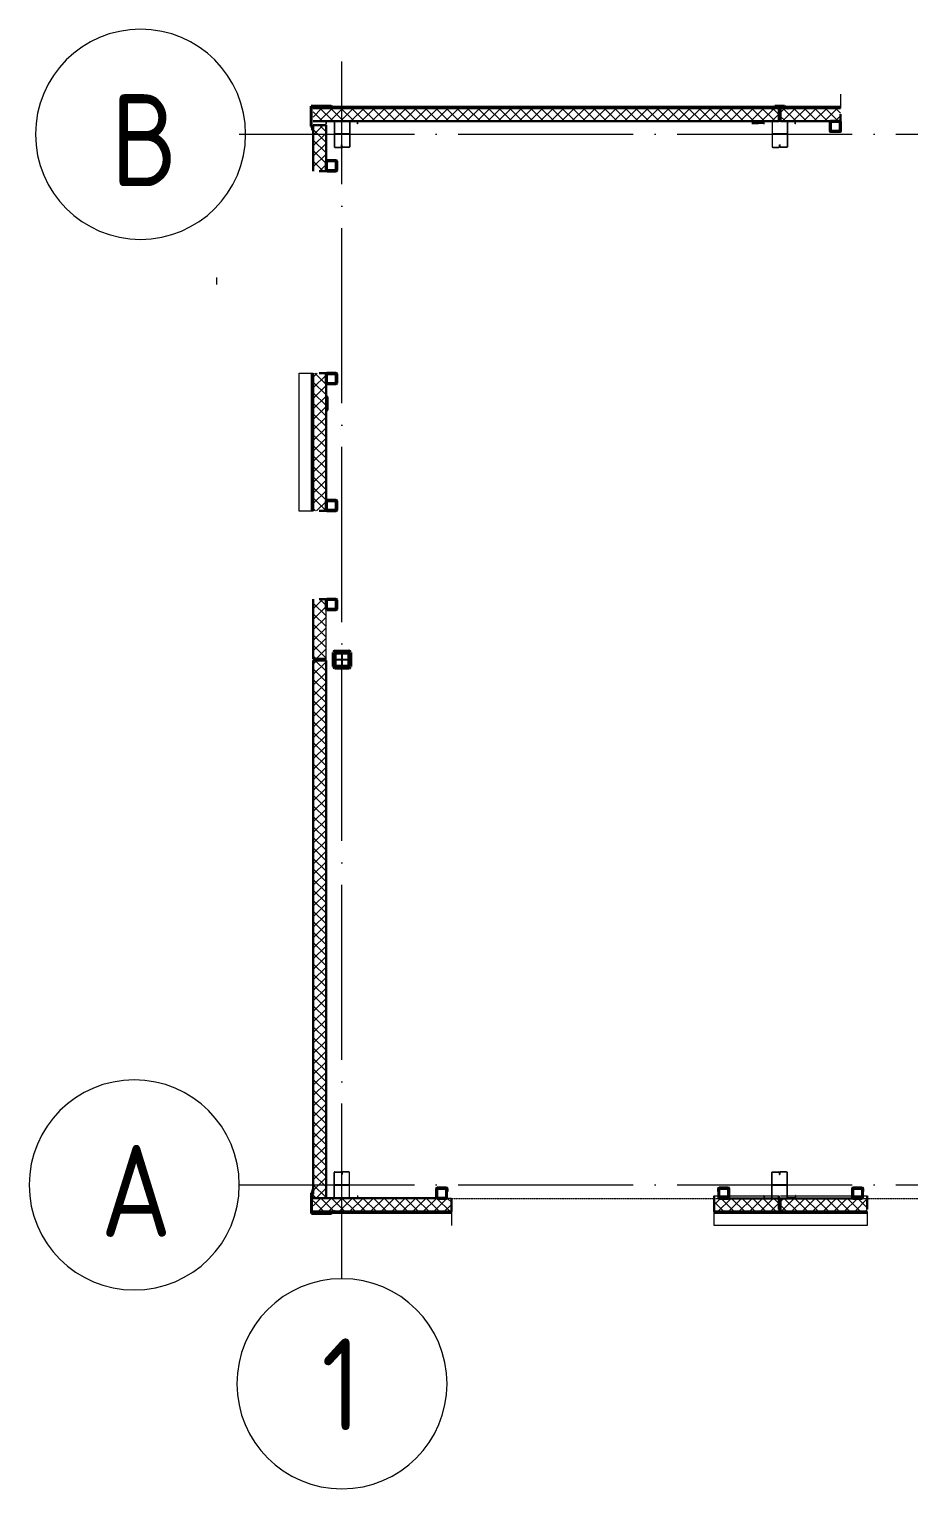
# Model space of a CAD drawing. Header units: millimetres. Extents: x -506865 to 151167, y -255180 to 83543.
# Drawn here: x 95671 to 105719, y -12915 to 3756 of the extents above; entities that cross this region are included whole.
import ezdxf

# ---------------------------------------------------------------- set-up
doc = ezdxf.new("R2010")
doc.units = ezdxf.units.MM
for name, pattern in [('_ШПТ__20_т__2_5__Линия сетки', [25, 20, -2.5, 0, -2.5]), ('_ШТР__3__1_5_', [4.5, 3, -1.5]), ('GOST2.303 5', [24, 20, -1.5, 1, -1.5])]:
    doc.linetypes.add(name, pattern=pattern)
doc.layers.add('Вспомогательные', color=6, linetype='Continuous', plot=False)
for name, color, linetype, lineweight, true_color in [('Импосты витража', 7, 'Continuous', 9, 0x004080), ('Линии', 7, 'Continuous', 9, 0x00a600), ('Несущие колонны', 7, 'Continuous', 18, 0x800040)]:
    doc.layers.add(name, color=color, linetype=linetype, lineweight=lineweight, true_color=true_color)
for name, color, linetype, lineweight in [('Обобщенные модели', 7, 'Continuous', 18), ('Оси', 7, 'Continuous', 9), ('Размерные', 45, 'Continuous', 15), ('Стены разрез', 7, 'Continuous', 30), ('Стены штриховка', 7, 'Continuous', 30), ('Уклоны в точках', 7, 'Continuous', 9)]:
    doc.layers.add(name, color=color, linetype=linetype, lineweight=lineweight)
doc.layers.add('фундаменты кж', color=7, linetype='Continuous')
doc.styles.add('GOST Common', font='', dxfattribs={"width": 0.9, "height": 350})
doc.styles.get('GOST Common').set_extended_font_data('GOST Common')
pattern_1 = [(45, (99243.68, -9473.8), (-60.1041, 60.1041), []), (135, (99243.68, -9473.8), (-60.1041, -60.1041), [])]
pattern_2 = [(45, (99243.68, -9418.8), (-106.066, 106.066), [])]
pattern_3 = [(45, (99243.68, -9418.8), (-60.10408, 60.10408), []), (135, (99243.68, -9418.8), (-60.10408, -60.10408), [])]
pattern_4 = [(45, (0, 0), (-106.066, 106.066), [])]

# ---------------------------------------------------------------- blocks, each defined once
blk = doc.blocks.new('243_КолоннаНесущая_Труба_ГОСТ 30245-2003 - 120x120x5-V5-_О__L1_0_000_')
at = {"layer": 'Несущие колонны', "color": 7, "lineweight": 40}
for p, q in [((-60, 51), (-60, -51)), ((-55, -51), (-55, 51)), ((51, 60), (-51, 60)), ((-51, 55), (51, 55)), ((55, 51), (55, -51)), ((60, 20), (60, 51)), ((51, -55), (-51, -55)), ((-51, -60), (51, -60))]:
    blk.add_line(p, q, dxfattribs=at)
for centre, radius, start, end in [((-51, 51), 9, 90, 180), ((-51, 51), 4, 90, 180), ((51, 51), 9, 0, 90), ((51, 51), 4, 0, 90), ((-51, -51), 9, 180, 270), ((-51, -51), 4, 180, 270), ((51, -51), 4, 270, 0), ((51, -51), 9, 270, 360)]:
    blk.add_arc(centre, radius, start, end, dxfattribs=at)
blk = doc.blocks.new('243_КолоннаНесущая_Труба_ГОСТ 30245-2003 - 120x120x5-1166357-_О__L1_0_000_')
at = {"layer": 'Несущие колонны', "color": 7, "lineweight": 40}
for p, q in [((-60, 51), (-60, 20)), ((-55, -51), (-55, 51)), ((51, 60), (-51, 60)), ((-51, 55), (51, 55)), ((55, 51), (55, -51)), ((60, -51), (60, 51)), ((51, -55), (-51, -55)), ((-51, -60), (51, -60))]:
    blk.add_line(p, q, dxfattribs=at)
for centre, radius, start, end in [((-51, 51), 9, 90, 180), ((-51, 51), 4, 90, 180), ((51, 51), 9, 0, 90), ((51, 51), 4, 0, 90), ((-51, -51), 9, 180, 270), ((-51, -51), 4, 180, 270), ((51, -51), 4, 270, 0), ((51, -51), 9, 270, 360)]:
    blk.add_arc(centre, radius, start, end, dxfattribs=at)
blk = doc.blocks.new('243_КолоннаНесущая_Труба_ГОСТ 30245-2003 - 120x120x5-V6-_О__L1_0_000_')
at = {"layer": 'Несущие колонны', "color": 7, "lineweight": 40}
for p, q in [((-60, 51), (-60, -51)), ((-55, -51), (-55, 51)), ((51, 60), (-51, 60)), ((-51, 55), (51, 55)), ((55, 51), (55, -51)), ((60, -51), (60, 51)), ((51, -55), (-51, -55)), ((-51, -60), (51, -60))]:
    blk.add_line(p, q, dxfattribs=at)
for centre, radius, start, end in [((-51, 51), 9, 90, 180), ((-51, 51), 4, 90, 180), ((51, 51), 9, 0, 90), ((51, 51), 4, 0, 90), ((-51, -51), 9, 180, 270), ((-51, -51), 4, 180, 270), ((51, -51), 4, 270, 0), ((51, -51), 9, 270, 360)]:
    blk.add_arc(centre, radius, start, end, dxfattribs=at)
blk = doc.blocks.new('243_КолоннаНесущая_Труба_ГОСТ 30245-2003 - 120x120x5-1167948-_О__L1_0_000_')
at = {"layer": 'Несущие колонны', "color": 7, "lineweight": 40}
for p, q in [((-60, 51), (-60, -51)), ((-55, -51), (-55, 51)), ((51, 60), (-51, 60)), ((-51, 55), (51, 55)), ((55, 51), (55, -51)), ((60, -51), (60, 51)), ((51, -55), (-51, -55)), ((-51, -60), (51, -60))]:
    blk.add_line(p, q, dxfattribs=at)
for centre, radius, start, end in [((-51, 51), 9, 90, 180), ((-51, 51), 4, 90, 180), ((51, 51), 9, 0, 90), ((51, 51), 4, 0, 90), ((-51, -51), 9, 180, 270), ((-51, -51), 4, 180, 270), ((51, -51), 9, 270, 360), ((51, -51), 4, 270, 0)]:
    blk.add_arc(centre, radius, start, end, dxfattribs=at)
blk = doc.blocks.new('190_ФЭ_Цоколь_Типовой - ФЭ-Ц1_140х80-1505612-_О__L1_0_000_')
at = {"layer": 'Обобщенные модели'}
for p, q in [((-433, 9270), (-415, 9270)), ((-433, 7695), (-433, 9270)), ((-415, 9270), (-295, 9270)), ((-295, 9270), (-281, 9270)), ((-295, 7695), (-295, 9270)), ((-281, 9270), (-278, 9270)), ((-281, 7695), (-281, 9270)), ((-278, 9270), (-275, 9270)), ((-278, 7695), (-278, 9270)), ((-275, 7695), (-275, 9270)), ((-415, 7695), (-433, 7695)), ((-295, 7695), (-415, 7695)), ((-281, 7695), (-295, 7695)), ((-278, 7695), (-281, 7695)), ((-275, 7695), (-278, 7695))]:
    blk.add_line(p, q, dxfattribs=at)
blk = doc.blocks.new('190_ФЭ_Цоколь_Типовой - ФЭ-Ц1_140х80-1505001-_О__L1_0_000_')
at = {"layer": 'Обобщенные модели'}
for p, q in [((4250, -278), (4250, -275)), ((6000, -275), (4250, -275)), ((4250, -281), (4250, -278)), ((6000, -278), (4250, -278)), ((6000, -281), (4250, -281)), ((4250, -295), (4250, -281)), ((4250, -415), (4250, -295)), ((6000, -295), (4250, -295)), ((6000, -275), (6000, -278)), ((6000, -278), (6000, -281)), ((6000, -281), (6000, -295)), ((6000, -295), (6000, -415)), ((4250, -433), (4250, -415)), ((6000, -433), (4250, -433)), ((6000, -415), (6000, -433))]:
    blk.add_line(p, q, dxfattribs=at)
blk = doc.blocks.new('190_ФЭ_Стена_Стык вертикальный - ФЭ-C1_110-1310856-_О__L1_0_000_')
at = {"layer": 'Обобщенные модели', "lineweight": 9}
h = blk.add_hatch(dxfattribs=at)
h.set_pattern_fill('FP_4', color=256, style=0, pattern_type=2)
h.set_pattern_definition(pattern_4)
h.paths.add_polyline_path([(5097, 12277), (5098, 12278), (5072, 12278), (5055, 12295), (4945, 12295), (4928, 12278), (4928, 12277), (4945, 12294), (5055, 12294), (5072, 12277)], flags=0)
at = {"layer": 'Обобщенные модели', "lineweight": 40}
for p, q in [((4928, 12278), (4902, 12278)), ((4902, 12278), (4902, 12275)), ((4902, 12275), (4912, 12275)), ((4903, 12276), (4903, 12277)), ((4903, 12277), (4928, 12277)), ((4912, 12276), (4903, 12276)), ((4912, 12275), (4912, 12276)), ((4945, 12295), (4928, 12278)), ((4928, 12277), (4945, 12294)), ((5055, 12295), (4945, 12295)), ((4945, 12294), (5055, 12294)), ((5072, 12278), (5055, 12295)), ((5055, 12294), (5072, 12277)), ((5098, 12278), (5072, 12278)), ((5072, 12277), (5097, 12277)), ((5097, 12276), (5088, 12276)), ((5088, 12276), (5088, 12275)), ((5088, 12275), (5098, 12275)), ((5097, 12277), (5097, 12276)), ((5098, 12275), (5098, 12278))]:
    blk.add_line(p, q, dxfattribs=at)
blk = doc.blocks.new('190_ФЭ_Стена_Стык угловой внешний фигурный - ФЭ-У1_230х230-1307718-_О__L1_0_000_')
at = {"layer": 'Обобщенные модели', "lineweight": 9}
h = blk.add_hatch(dxfattribs=at)
h.set_pattern_fill('FP_4', color=256, style=0, pattern_type=2)
h.set_pattern_definition(pattern_4)
h.paths.add_polyline_path([(-278, 12022), (-277, 12023), (-277, 12048), (-294, 12065), (-294, 12294), (-65, 12294), (-48, 12277), (-48, 12278), (-65, 12295), (-295, 12295), (-295, 12065), (-278, 12048)], flags=0)
at = {"layer": 'Обобщенные модели', "lineweight": 40}
for p, q in [((-65, 12295), (-295, 12295)), ((-295, 12295), (-295, 12065)), ((-294, 12065), (-294, 12294)), ((-294, 12294), (-65, 12294)), ((-48, 12278), (-65, 12295)), ((-65, 12294), (-48, 12277)), ((-22, 12278), (-48, 12278)), ((-48, 12277), (-23, 12277)), ((-23, 12276), (-32, 12276)), ((-32, 12276), (-32, 12275)), ((-32, 12275), (-22, 12275)), ((-23, 12277), (-23, 12276)), ((-22, 12275), (-22, 12278)), ((-295, 12065), (-278, 12048)), ((-277, 12048), (-294, 12065)), ((-278, 12048), (-278, 12022)), ((-278, 12022), (-275, 12022)), ((-277, 12023), (-277, 12048)), ((-276, 12023), (-277, 12023)), ((-275, 12032), (-276, 12032)), ((-276, 12032), (-276, 12023)), ((-275, 12022), (-275, 12032))]:
    blk.add_line(p, q, dxfattribs=at)
blk = doc.blocks.new('190_ФЭ_Стена_Стык угловой внешний фигурный - ФЭ-У1_230х230-1307890-_О__L1_0_000_')
at = {"layer": 'Обобщенные модели', "lineweight": 9}
h = blk.add_hatch(dxfattribs=at)
h.set_pattern_fill('FP_6', color=256, style=0, pattern_type=2)
h.set_pattern_definition(pattern_4)
h.paths.add_polyline_path([(-231, -295), (-65, -295), (-48, -278), (-48, -277), (-65, -294), (-294, -294), (-294, -65), (-277, -48), (-278, -48), (-295, -65), (-295, -295)], flags=0)
h.paths.add_polyline_path([(-23, -276), (-22, -275), (-32, -276)], flags=0)
h.paths.add_polyline_path([(-276, -32), (-275, -32), (-276, -23)], flags=0)
at = {"layer": 'Обобщенные модели', "lineweight": 40}
for p, q in [((-278, -48), (-295, -65)), ((-295, -65), (-295, -295)), ((-294, -65), (-277, -48)), ((-294, -294), (-294, -65)), ((-275, -22), (-278, -22)), ((-278, -22), (-278, -48)), ((-277, -48), (-277, -23)), ((-277, -23), (-276, -23)), ((-276, -23), (-276, -32)), ((-276, -32), (-275, -32)), ((-275, -32), (-275, -22)), ((-295, -295), (-65, -295)), ((-65, -294), (-294, -294)), ((-48, -277), (-65, -294)), ((-65, -295), (-48, -278)), ((-23, -277), (-48, -277)), ((-48, -278), (-22, -278)), ((-22, -275), (-32, -275)), ((-32, -275), (-32, -276)), ((-32, -276), (-23, -276)), ((-23, -276), (-23, -277)), ((-22, -278), (-22, -275))]:
    blk.add_line(p, q, dxfattribs=at)
blk = doc.blocks.new('Прямоугольный импост - 20х150 мм_Утеплитель_Наружный-1317557-_О__L1_0_000_')
at = {"layer": 'Импосты витража'}
h = blk.add_hatch(dxfattribs=at)
h.set_pattern_fill('FP_8', style=0, pattern_type=2)
h.set_pattern_definition([(225, (6000, -200), (60.1041, -60.1041), []), (135, (6000, -200), (-60.1041, -60.1041), [])])
h.paths.add_polyline_path([(10, -75), (-10, -75), (-10, 75), (10, 75)], flags=0)
at = {"layer": 'Импосты витража', "color": 7, "lineweight": 18}
for p, q in [((-10, 75), (10, 75)), ((-10, -75), (-10, 75)), ((10, 75), (10, -75)), ((10, -75), (-10, -75))]:
    blk.add_line(p, q, dxfattribs=at)
blk = doc.blocks.new('Прямоугольный импост - 20х150 мм_Утеплитель_Наружный-V13-_О__L1_0_000_')
at = {"layer": 'Импосты витража'}
h = blk.add_hatch(dxfattribs=at)
h.set_pattern_fill('FP_9', style=0, pattern_type=2)
h.set_pattern_definition([(315, (-5000, -200), (60.1041, 60.1041), []), (225, (-5000, -200), (60.1041, -60.1041), [])])
h.paths.add_polyline_path([(10, 75), (10, -75), (-10, -75), (-10, 75)], flags=0)
at = {"layer": 'Импосты витража', "color": 7, "lineweight": 18}
for p, q in [((-10, 75), (10, 75)), ((-10, -75), (-10, 75)), ((10, 75), (10, -75)), ((10, -75), (-10, -75))]:
    blk.add_line(p, q, dxfattribs=at)
blk = doc.blocks.new('Ось сетки - Круг_Ø8 мм-6577-_О__L1_0_000_')
at = {"layer": 'Оси', "lineweight": 20}
for start, end in [(360, 180), (180, 360)]:
    blk.add_arc((0, 0), 4, start, end, dxfattribs=at)
blk = doc.blocks.new('к2')
at = {"color": 0, "linetype": 'GOST2.303 5', "lineweight": 25, "ltscale": 150}
for p, q in [((4137506, 536686), (4137690, 536686)), ((4137598, 536778), (4137598, 536594))]:
    blk.add_line(p, q, dxfattribs=at)
at = {"color": 0, "linetype": 'Continuous', "lineweight": 60, "ltscale": 150}
for p, q in [((4137508, 536606), (4137508, 536766)), ((4137513, 536606), (4137513, 536766)), ((4137518, 536776), (4137678, 536776)), ((4137518, 536771), (4137678, 536771)), ((4137683, 536766), (4137683, 536606)), ((4137688, 536766), (4137688, 536606)), ((4137678, 536601), (4137518, 536601)), ((4137678, 536596), (4137518, 536596))]:
    blk.add_line(p, q, dxfattribs=at)
for centre, radius, start, end in [((4137518, 536766), 10, 90, 180), ((4137518, 536766), 5, 90, 180), ((4137678, 536766), 10, 0, 90), ((4137678, 536766), 5, 0, 90), ((4137518, 536606), 10, 180, 270), ((4137518, 536606), 5, 180, 270), ((4137678, 536606), 5, 270, 0), ((4137678, 536606), 10, 270, 0)]:
    blk.add_arc(centre, radius, start, end, dxfattribs=at)
at = {"layer": 'Вспомогательные', "color": 0, "ltscale": 10}
blk.add_line((4137513, 536686), (4137683, 536686), dxfattribs=at)
blk = doc.blocks.new('к1')
at = {"color": 0, "linetype": 'ByBlock', "lineweight": -2, "ltscale": 200}
for p, q in [((4142418, 542806), (4142418, 542828)), ((4142418, 542806), (4142421, 542806)), ((4142421, 542806), (4142421, 542828)), ((4142426, 542836), (4142505, 542836)), ((4142426, 542833), (4142505, 542833)), ((4142510, 542828), (4142510, 542544)), ((4142513, 542828), (4142513, 542544)), ((4142683, 542828), (4142683, 542544)), ((4142686, 542828), (4142686, 542544)), ((4142770, 542836), (4142691, 542836)), ((4142770, 542833), (4142691, 542833)), ((4142775, 542806), (4142775, 542828)), ((4142778, 542806), (4142775, 542806)), ((4142778, 542806), (4142778, 542828)), ((4142518, 542539), (4142589, 542539)), ((4142518, 542536), (4142589, 542536)), ((4142594, 542544), (4142594, 542567)), ((4142594, 542567), (4142597, 542567)), ((4142597, 542544), (4142597, 542567)), ((4142599, 542544), (4142599, 542567)), ((4142602, 542567), (4142599, 542567)), ((4142602, 542544), (4142602, 542567)), ((4142678, 542539), (4142607, 542539)), ((4142678, 542536), (4142607, 542536))]:
    blk.add_line(p, q, dxfattribs=at)
for centre, radius, start, end in [((4142426, 542828), 8, 90, 180), ((4142426, 542828), 5, 90, 180), ((4142505, 542828), 8, 0, 90), ((4142505, 542828), 5, 0, 90), ((4142691, 542828), 8, 90, 180), ((4142691, 542828), 5, 90, 180), ((4142770, 542828), 8, 0, 90), ((4142770, 542828), 5, 0, 90), ((4142518, 542544), 8, 180, 270), ((4142518, 542544), 5, 180, 270), ((4142589, 542544), 8, 270, 0), ((4142589, 542544), 5, 270, 0), ((4142607, 542544), 8, 180, 270), ((4142607, 542544), 5, 180, 270), ((4142678, 542544), 5, 270, 0), ((4142678, 542544), 8, 270, 0)]:
    blk.add_arc(centre, radius, start, end, dxfattribs=at)
at = {"layer": 'Вспомогательные', "color": 0, "ltscale": 10}
for p, q in [((4142690, 542836), (4142505, 542836)), ((4142683, 542686), (4142513, 542686))]:
    blk.add_line(p, q, dxfattribs=at)

msp = doc.modelspace()

# ---------------------------------------------------------------- hatches: boundary and pattern name
at = {"layer": 'Стены штриховка', "lineweight": 9}
h = msp.add_hatch(dxfattribs=at)
h.set_pattern_fill('FP_5', color=256, style=0, pattern_type=2)
h.set_pattern_definition(pattern_3)
h.paths.add_polyline_path([(104234, 2708), (104234, 2854), (98914, 2854), (98914, 2708), (101080, 2708)])
h = msp.add_hatch(dxfattribs=at)
h.set_pattern_fill('FP_4', color=256, style=0, pattern_type=2)
h.set_pattern_definition(pattern_2)
h.paths.add_polyline_path([(104234, 2854), (104234, 2856), (98969, 2856), (98969, 2854), (101080, 2854)], flags=0)
h = msp.add_hatch(dxfattribs=at)
h.set_pattern_fill('FP_5', color=256, style=0, pattern_type=2)
h.set_pattern_definition(pattern_3)
h.paths.add_polyline_path([(109234, 2708), (109234, 2854), (105949, 2854), (105949, 2708), (108524, 2708)], flags=0)
h.paths.add_polyline_path([(104939, 2708), (104939, 2854), (104254, 2854), (104254, 2708), (104388, 2708)], flags=0)
h = msp.add_hatch(dxfattribs=at)
h.set_pattern_fill('FP_4', color=256, style=0, pattern_type=2)
h.set_pattern_definition(pattern_2)
h.paths.add_polyline_path([(104234, 2706), (104234, 2708), (98969, 2708), (98969, 2706), (101080, 2706)], flags=0)
h = msp.add_hatch(dxfattribs=at)
h.set_pattern_fill('FP_5', color=256, style=0, pattern_type=2)
h.set_pattern_definition([(45, (99188.68, -9443.8), (-60.1041, 60.1041), []), (135, (99188.68, -9443.8), (-60.1041, -60.1041), [])])
h.paths.add_polyline_path([(99062, -3434), (99062, -2754), (98916, -2754), (98916, -3434)], flags=0)
h.paths.add_polyline_path([(99062, -1744), (99062, -174), (98916, -174), (98916, -1744), (98984, -1744)], flags=0)
h.paths.add_polyline_path([(99062, 2136), (99062, 2659), (98916, 2659), (98916, 2136), (98984, 2136)], flags=0)
h = msp.add_hatch(dxfattribs=at)
h.set_pattern_fill('FP_5', color=256, style=0, pattern_type=2)
h.set_pattern_definition([(45, (99188.68, -9473.8), (-60.1041, 60.1041), []), (135, (99188.68, -9473.8), (-60.1041, -60.1041), [])])
h.paths.add_polyline_path([(99062, -9601), (99062, -3454), (98916, -3454), (98916, -9601), (98957, -9601)])
h = msp.add_hatch(dxfattribs=at)
h.set_pattern_fill('FP_5', color=256, style=0, pattern_type=2)
h.set_pattern_definition(pattern_1)
h.paths.add_polyline_path([(103975, -9747), (104234, -9747), (104234, -9601), (103494, -9601), (103494, -9747), (103561, -9747)])
h.paths.add_polyline_path([(100460, -9747), (100494, -9747), (100494, -9601), (98914, -9601), (98914, -9747), (100253, -9747)])
h = msp.add_hatch(dxfattribs=at)
h.set_pattern_fill('FP_5', color=256, style=0, pattern_type=2)
h.set_pattern_definition(pattern_1)
h.paths.add_polyline_path([(108317, -9747), (109234, -9747), (109234, -9601), (108244, -9601), (108244, -9747)], flags=0)
h.paths.add_polyline_path([(104802, -9747), (105244, -9747), (105244, -9601), (104254, -9601), (104254, -9747), (104388, -9747)], flags=0)
h = msp.add_hatch(dxfattribs=at)
h.set_pattern_fill('FP_4', color=256, style=0, pattern_type=2)
h.set_pattern_definition([(45, (99243.68, -9473.8), (-106.066, 106.066), [])])
h.paths.add_polyline_path([(104234, -9749), (104234, -9747), (103494, -9747), (103494, -9749), (103975, -9749)], flags=0)
h.paths.add_polyline_path([(100460, -9749), (100494, -9749), (100494, -9747), (98969, -9747), (98969, -9749), (100253, -9749)], flags=0)
h = msp.add_hatch(dxfattribs=at)
h.set_pattern_fill('FP_4', color=256, style=0, pattern_type=2)
h.set_pattern_definition([(45, (99243.68, -9468.8), (-106.066, 106.066), [])])
h.paths.add_polyline_path([(109234, -9744), (109234, -9742), (108244, -9742), (108244, -9744), (108524, -9744)], flags=0)
h.paths.add_polyline_path([(105244, -9744), (105244, -9742), (104254, -9742), (104254, -9744), (105216, -9744)], flags=0)

# ---------------------------------------------------------------- linework, layer by layer
for p in [(103926, 2684), (104064, 2684)]:
    msp.add_line(p, (104001, 2684))
at = {"layer": 'Линии', "color": 7, "linetype": '_ШТР__3__1_5_'}
for p, q in [((100444, -9599), (103544, -9599)), ((105194, -9599), (108294, -9599))]:
    msp.add_line(p, q, dxfattribs=at)
at = {"layer": 'Обобщенные модели'}
for p, q in [((104939, 3014), (104939, 2996)), ((98908, 2862), (99192, 2862)), ((98911, 2859), (99244, 2859)), ((98914, 2856), (99212, 2856)), ((99121, 2876), (104189, 2876)), ((99136, 2862), (104174, 2862)), ((99221, 2859), (104146, 2859)), ((99222, 2856), (104146, 2856)), ((104156, 2856), (104332, 2856)), ((104173, 2859), (104315, 2859)), ((104176, 2862), (104312, 2862)), ((104299, 2876), (104939, 2876)), ((104313, 2862), (104939, 2862)), ((104341, 2859), (104939, 2859)), ((104342, 2856), (104939, 2856)), ((104939, 2996), (104939, 2876)), ((104939, 2876), (104939, 2862)), ((104939, 2862), (104939, 2859)), ((104939, 2859), (104939, 2856)), ((98950, -9768), (98963, -9754)), ((98963, -9754), (98966, -9751)), ((99192, -9754), (98963, -9754)), ((98966, -9751), (98969, -9749)), ((99195, -9751), (98966, -9751)), ((99212, -9749), (98969, -9749)), ((100494, -9769), (99124, -9769)), ((100494, -9754), (99192, -9754)), ((100494, -9751), (99195, -9751)), ((100494, -9749), (99222, -9749)), ((100494, -9749), (100494, -9751)), ((100494, -9751), (100494, -9754)), ((100494, -9754), (100494, -9769)), ((100494, -9769), (100494, -9889)), ((100494, -9889), (100494, -9907))]:
    msp.add_line(p, q, dxfattribs=at)
at = {"layer": 'Оси', "linetype": '_ШПТ__20_т__2_5__Линия сетки', "ltscale": 100}
for p, q in [((99244, -10515), (99244, 3386)), ((98071, 2556), (145031, 2556)), ((98071, -9444), (145031, -9444))]:
    msp.add_line(p, q, dxfattribs=at)
at = {"layer": 'Стены разрез'}
for p, q in [((104234, 2856), (98914, 2856)), ((104234, 2706), (104234, 2856)), ((104939, 2856), (104254, 2856)), ((104254, 2856), (104254, 2706)), ((98914, 2706), (104234, 2706)), ((104254, 2706), (104828, 2706)), ((104939, 2681), (104939, 2786)), ((98914, 2659), (98914, 2136)), ((99064, 2659), (98914, 2659)), ((99064, 2247), (99064, 2659)), ((98984, 2136), (99064, 2136)), ((99119, 2136), (99119, 2145)), ((98914, -174), (98914, -1744)), ((99119, -174), (98984, -174)), ((99064, -1633), (99064, -285)), ((98984, -1744), (99119, -1744)), ((99119, -1744), (99119, -1735)), ((98914, -2754), (98914, -3434)), ((99064, -2754), (98984, -2754)), ((99064, -2763), (99064, -2754)), ((98914, -3434), (99064, -3434)), ((98914, -3454), (98914, -9549)), ((99064, -3454), (98914, -3454)), ((99064, -9579), (99064, -3454)), ((100333, -9597), (98914, -9597)), ((100444, -9569), (100435, -9569)), ((100494, -9749), (100494, -9599)), ((103494, -9569), (103494, -9749)), ((103553, -9569), (103544, -9569)), ((104234, -9599), (103655, -9599)), ((104234, -9719), (104234, -9569)), ((105083, -9599), (104254, -9599)), ((104254, -9599), (104254, -9749)), ((105194, -9569), (105185, -9569)), ((105244, -9719), (105244, -9569)), ((98914, -9749), (100494, -9749)), ((103494, -9749), (104234, -9749)), ((104254, -9749), (105244, -9749))]:
    msp.add_line(p, q, dxfattribs=at)
at = {"layer": 'Стены штриховка', "lineweight": 9}
for p, q in [((104234, 2854), (98914, 2854)), ((104939, 2854), (104254, 2854)), ((104234, 2708), (98914, 2708)), ((104939, 2708), (104254, 2708)), ((98916, 2136), (98916, 2659)), ((99062, 2136), (99062, 2659)), ((98916, -1744), (98916, -174)), ((99062, -1744), (99062, -174)), ((98916, -3434), (98916, -2754)), ((99062, -3434), (99062, -2754)), ((98916, -9597), (98916, -3454)), ((99062, -9597), (99062, -3454)), ((100494, -9599), (98914, -9599)), ((104234, -9571), (103494, -9571)), ((105244, -9571), (104254, -9571)), ((100494, -9747), (98916, -9747)), ((104234, -9747), (103494, -9747)), ((105244, -9747), (104254, -9747))]:
    msp.add_line(p, q, dxfattribs=at)
at = {"layer": 'Уклоны в точках', "lineweight": 20}
msp.add_line((97813, 841), (97813, 920), dxfattribs=at)
at = {"layer": 'фундаменты кж'}
for p, q in [((98914, 2161), (98914, 2136)), ((99084, -444), (99064, -444)), ((99084, -594), (99084, -444)), ((99084, -594), (99064, -594)), ((99064, -594), (99084, -594))]:
    msp.add_line(p, q, dxfattribs=at)

# ---------------------------------------------------------------- block references
at = {"layer": 'Импосты витража', "color": 7, "extrusion": (0, 0, -1)}
for name, p, rotation in [('Прямоугольный импост - 20х150 мм_Утеплитель_Наружный-1317557-_О__L1_0_000_', (-98989, -3444), 270.0000000000001), ('Прямоугольный импост - 20х150 мм_Утеплитель_Наружный-V13-_О__L1_0_000_', (-104244, -9674), 180)]:
    msp.add_blockref(name, p, dxfattribs=dict(at, rotation=rotation))
at = {"layer": 'Несущие колонны', "color": 7}
for name, p in [('243_КолоннаНесущая_Труба_ГОСТ 30245-2003 - 120x120x5-V6-_О__L1_0_000_', (104879, 2646)), ('243_КолоннаНесущая_Труба_ГОСТ 30245-2003 - 120x120x5-1167948-_О__L1_0_000_', (99124, 2196)), ('243_КолоннаНесущая_Труба_ГОСТ 30245-2003 - 120x120x5-1167948-_О__L1_0_000_', (99124, -234)), ('243_КолоннаНесущая_Труба_ГОСТ 30245-2003 - 120x120x5-1167948-_О__L1_0_000_', (99124, -1684)), ('243_КолоннаНесущая_Труба_ГОСТ 30245-2003 - 120x120x5-1167948-_О__L1_0_000_', (99124, -2814)), ('243_КолоннаНесущая_Труба_ГОСТ 30245-2003 - 120x120x5-V5-_О__L1_0_000_', (100384, -9539)), ('243_КолоннаНесущая_Труба_ГОСТ 30245-2003 - 120x120x5-1166357-_О__L1_0_000_', (103604, -9539)), ('243_КолоннаНесущая_Труба_ГОСТ 30245-2003 - 120x120x5-V5-_О__L1_0_000_', (105134, -9539))]:
    msp.add_blockref(name, p, dxfattribs=at)
at = {"layer": 'Обобщенные модели'}
for name, p in [('190_ФЭ_Стена_Стык угловой внешний фигурный - ФЭ-У1_230х230-1307718-_О__L1_0_000_', (99186, -9418)), ('190_ФЭ_Стена_Стык вертикальный - ФЭ-C1_110-1310856-_О__L1_0_000_', (99244, -9419)), ('190_ФЭ_Цоколь_Типовой - ФЭ-Ц1_140х80-1505612-_О__L1_0_000_', (99189, -9444)), ('190_ФЭ_Стена_Стык угловой внешний фигурный - ФЭ-У1_230х230-1307890-_О__L1_0_000_', (99189, -9474)), ('190_ФЭ_Цоколь_Типовой - ФЭ-Ц1_140х80-1505001-_О__L1_0_000_', (99244, -9474))]:
    msp.add_blockref(name, p, dxfattribs=at)
at = {"layer": 'Оси', "lineweight": 20, "xscale": 299.9999999999998, "yscale": 299.9999999999998, "zscale": 299.9999999999998, "rotation": 269.9999999999994}
for p in [(96943, 2556), (96871, -9444)]:
    msp.add_blockref('Ось сетки - Круг_Ø8 мм-6577-_О__L1_0_000_', p, dxfattribs=at)
at = {"layer": 'Оси', "lineweight": 20, "xscale": 299.9999999999998, "yscale": 299.9999999999998, "zscale": 299.9999999999998}
msp.add_blockref('Ось сетки - Круг_Ø8 мм-6577-_О__L1_0_000_', (99244, -11715), dxfattribs=at)
at = {"layer": 'Размерные', "color": 0}
for name, p in [('к1', (-4043354, -540130)), ('к1', (-4038354, -540130)), ('к2', (-4038354, -540130))]:
    msp.add_blockref(name, p, dxfattribs=at)
at = {"layer": 'Размерные', "color": 0, "rotation": 180}
for p in [(4241841, 533242), (4246841, 533242)]:
    msp.add_blockref('к1', p, dxfattribs=at)

# ---------------------------------------------------------------- texts
at = {"layer": 'Оси', "char_height": 1050, "attachment_point": 1, "style": 'GOST Common'}
for s, insert, width in [('\\fGOST Common|b0|i0|c204|p34|;\\W.9;В', (96603, 3014), 930.76), ('\\fGOST Common|b0|i0|c204|p34|;\\W.9;А', (96487, -8986), 1038.99), ('\\fGOST Common|b0|i0|c204|p34|;\\W.9;1', (99009, -11197), 562.78)]:
    msp.add_mtext(s, dxfattribs=dict(at, insert=insert, width=width))

doc.saveas('drawing.dxf')
